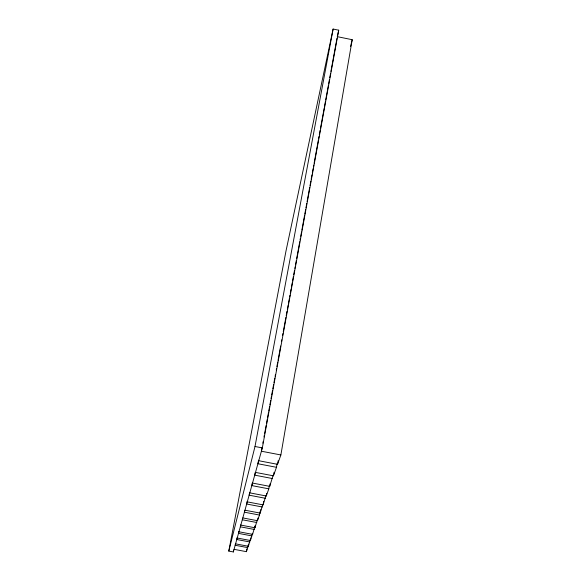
<?xml version="1.0" encoding="UTF-8"?>
<svg xmlns="http://www.w3.org/2000/svg" width="581" height="581" viewBox="0 0 581 581"><rect width="100%" height="100%" fill="white"/><g stroke="black" fill="none" stroke-linecap="round" stroke-linejoin="round"><path stroke-width="0.87" d="M255.502 472.404L273.44 475.832L276.476 467.298L277.101 463.725M258.756 460.726L277.536 464.321L278.154 460.748M277.536 464.321L280.87 454.959L352.209 39.704L337.278 36.661M252.524 483.072L269.7 486.348L272.939 475.868M273.44 475.832L274.065 472.251M247.281 501.875L263.099 504.882L265.916 495.608M249.794 492.862L266.265 496L266.737 493.32M266.265 496L268.814 488.839L269.439 485.266M269.7 486.348L270.165 483.668M242.807 517.925L257.47 520.707L259.482 515.049L260.114 511.483M244.957 510.205L260.172 513.096L260.811 509.522M260.172 513.096L262.823 504.323M263.099 504.882L263.73 501.316M237.208 538.021L250.411 540.512L252.524 533.264M238.944 531.775L252.604 534.36L254.986 525.899M240.81 525.093L254.95 527.773L255.27 525.987M254.95 527.773L257.296 519.842M257.47 520.707L257.942 518.027M234.049 549.335L246.438 551.674L246.925 549.001M246.438 551.674L248.515 544.092M235.581 543.86L248.363 546.271L248.69 544.491M248.363 546.271L250.375 539.313M250.411 540.512L250.898 537.839M262.053 447.66L261.406 451.226L280.87 454.959M262.873 443.201L263.2 441.422M264.014 436.963L264.34 435.176M264.667 433.397L266.134 425.372M266.461 423.593L267.275 419.133M267.601 417.347L268.422 412.888M268.749 411.108L269.562 406.649M269.889 404.87L270.702 400.411M271.029 398.624L271.356 396.845M271.683 395.058L272.496 390.599M272.823 388.82L273.644 384.361M273.971 382.581L274.784 378.122M275.111 376.335L275.438 374.556M276.251 370.097L276.578 368.31M276.905 366.531L277.718 362.072M278.045 360.293L280.659 346.022M281.473 341.57L281.8 339.783M282.62 335.324L282.94 333.545M283.267 331.758L285.881 317.495M286.208 315.715L287.021 311.256M287.348 309.47L288.161 305.018M288.488 303.231L289.309 298.772M289.636 296.993L289.963 295.206M290.289 293.427L291.103 288.968M291.43 287.181L292.243 282.729M292.57 280.943L293.383 276.483M293.71 274.704L294.531 270.245M294.857 268.458L295.184 266.679M295.511 264.892L296.325 260.441M296.651 258.654L299.752 241.718M300.079 239.931L300.406 238.152M300.733 236.365L301.546 231.906M301.873 230.127L304.48 215.863M304.807 214.077L305.628 209.618M305.955 207.838L306.768 203.379M307.095 201.592L309.702 187.329M310.029 185.55L310.85 181.09M311.176 179.304L311.99 174.852M312.317 173.065L313.13 168.606M313.457 166.827L313.784 165.04M314.11 163.261L318.352 140.079M318.678 138.293L319.005 136.513M319.332 134.727L320.146 130.275M320.472 128.488L324.227 107.986M324.554 106.2L325.367 101.74M325.694 99.961L328.309 85.697M328.635 83.911L329.449 79.452M329.776 77.672L330.589 73.213M330.916 71.427L336.958 38.44M262.329 447.9L338.708 30.19L333.109 29.05L285.983 251.057L228.791 551.093L233.322 551.95L262.329 447.9L255.001 446.498L228.791 551.093M252.314 482.92L251.82 485.6L268.814 488.839M255.226 472.484L254.732 475.156L272.474 478.548M258.567 460.181L257.913 463.747L276.476 467.298M244.739 510.408L244.405 512.188L259.482 515.049M247.179 501.345L246.685 504.025L262.343 506.995M249.641 492.506L249.147 495.186L265.444 498.287M233.322 551.95L233.656 550.171M235.523 543.482L235.189 545.261L247.869 547.658M237.121 537.73L236.787 539.517L249.888 541.986M238.835 531.593L238.5 533.38L252.045 535.936M255.001 446.498L333.109 29.05M240.665 525.028L240.331 526.807L254.347 529.465M337.336 36.4L338.708 30.19M350.561 46.473L352.209 39.704M242.292 519.77L256.824 522.522"/></g></svg>
